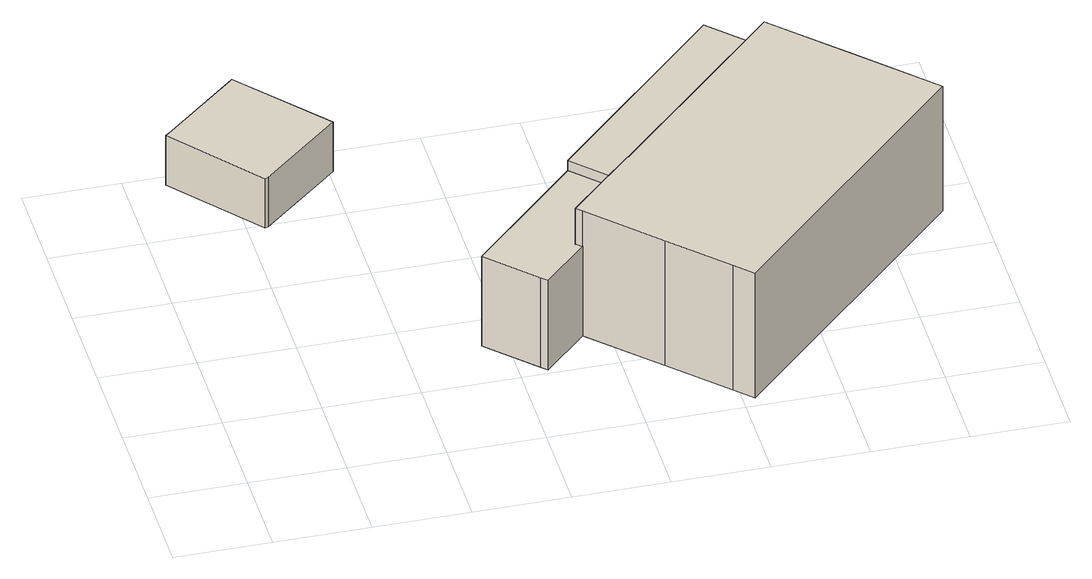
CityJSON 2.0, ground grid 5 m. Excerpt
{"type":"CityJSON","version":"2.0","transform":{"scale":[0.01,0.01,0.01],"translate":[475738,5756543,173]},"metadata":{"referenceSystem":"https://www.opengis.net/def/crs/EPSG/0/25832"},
"CityObjects":{
"building1":{"type":"Building","attributes":{"Gemeindeschluessel":"05711000","BezugspunktDach":"2100","function":"31001_9998","measuredHeight":3},"address":[{"country":"Germany","locality":"Bielefeld","thoroughfareNumber":"70","thoroughfareName":"Wöstenfeldweg"}],"geometry":[{"type":"Solid","lod":"1","boundaries":[[[[0,1,2,3,4,5]],[[6,7,8,9,10,11]],[[6,11,5,4]],[[7,6,4,3]],[[8,7,3,2]],[[9,8,2,1]],[[10,9,1,0]],[[11,10,0,5]]]]}]},
"building2":{"type":"Building","attributes":{"name":"Schopketal","Gemeindeschluessel":"05711000","function":"31001_1100"},"address":[{"country":"Germany","locality":"Bielefeld","thoroughfareNumber":"70","thoroughfareName":"Wöstenfeldweg"}],"children":["building2-1","building2-2","building2-3"]},
"building2-1":{"type":"BuildingPart","attributes":{"BezugspunktDach":"2000","measuredHeight":8.49},"parents":["building2"],"geometry":[{"type":"Solid","lod":"1","boundaries":[[[[12,13,14,15,16,17,18,19,20,21]],[[22,23,24,25,26,27,28,29,30,31]],[[22,31,21,20]],[[23,22,20,19]],[[24,23,19,18]],[[25,24,18,17]],[[26,25,17,16]],[[27,26,16,15]],[[28,27,15,14]],[[29,28,14,13]],[[30,29,13,12]],[[31,30,12,21]]]]}]},
"building2-2":{"type":"BuildingPart","attributes":{"BezugspunktDach":"2000","measuredHeight":5.44},"parents":["building2"],"geometry":[{"type":"Solid","lod":"1","boundaries":[[[[32,33,34,35,36,37,38]],[[39,40,41,42,27,26,25]],[[39,25,38,37]],[[40,39,37,36]],[[41,40,36,35]],[[42,41,35,34]],[[27,42,34,33]],[[26,27,33,32]],[[25,26,32,38]]]]}]},
"building2-3":{"type":"BuildingPart","attributes":{"BezugspunktDach":"2000","measuredHeight":4.6},"address":[{"country":"Germany","locality":"Bielefeld","thoroughfareNumber":"70","thoroughfareName":"Wöstenfeldweg"}],"parents":["building2"],"geometry":[{"type":"Solid","lod":"1","boundaries":[[[[43,44,45,46]],[[47,48,49,50]],[[47,50,46,45]],[[48,47,45,44]],[[49,48,44,43]],[[50,49,43,46]]]]}]}
},
"vertices":[
[855,1685,889],[463,2141,889],[77,1809,889],[40,1778,889],[423,1320,889],[439,1328,889],[423,1320,589],[40,1778,589],[77,1809,589],[463,2141,589],[855,1685,589],[439,1328,589],
[3461,1665,838],[3104,2025,838],[2195,1124,838],[2192,1127,838],[1843,784,838],[1872,755,838],[2202,422,838],[2473,148,838],[2561,59,838],[3818,1305,838],[2561,59,80],[2473,148,80],[2202,422,80],[1872,755,80],[1843,784,80],[2192,1127,80],[2195,1124,80],[3104,2025,80],[3461,1665,80],[3818,1305,80],
[1843,784,623],[2192,1127,623],[1953,1368,623],[1376,796,623],[1612,557,623],[1642,527,623],[1872,755,623],[1642,527,80],[1612,557,80],[1376,796,80],[1953,1368,80],
[2862,2270,685],[1953,1368,685],[2195,1124,685],[3104,2025,685],[2195,1124,285],[1953,1368,285],[2862,2270,285],[3104,2025,285]
]}
